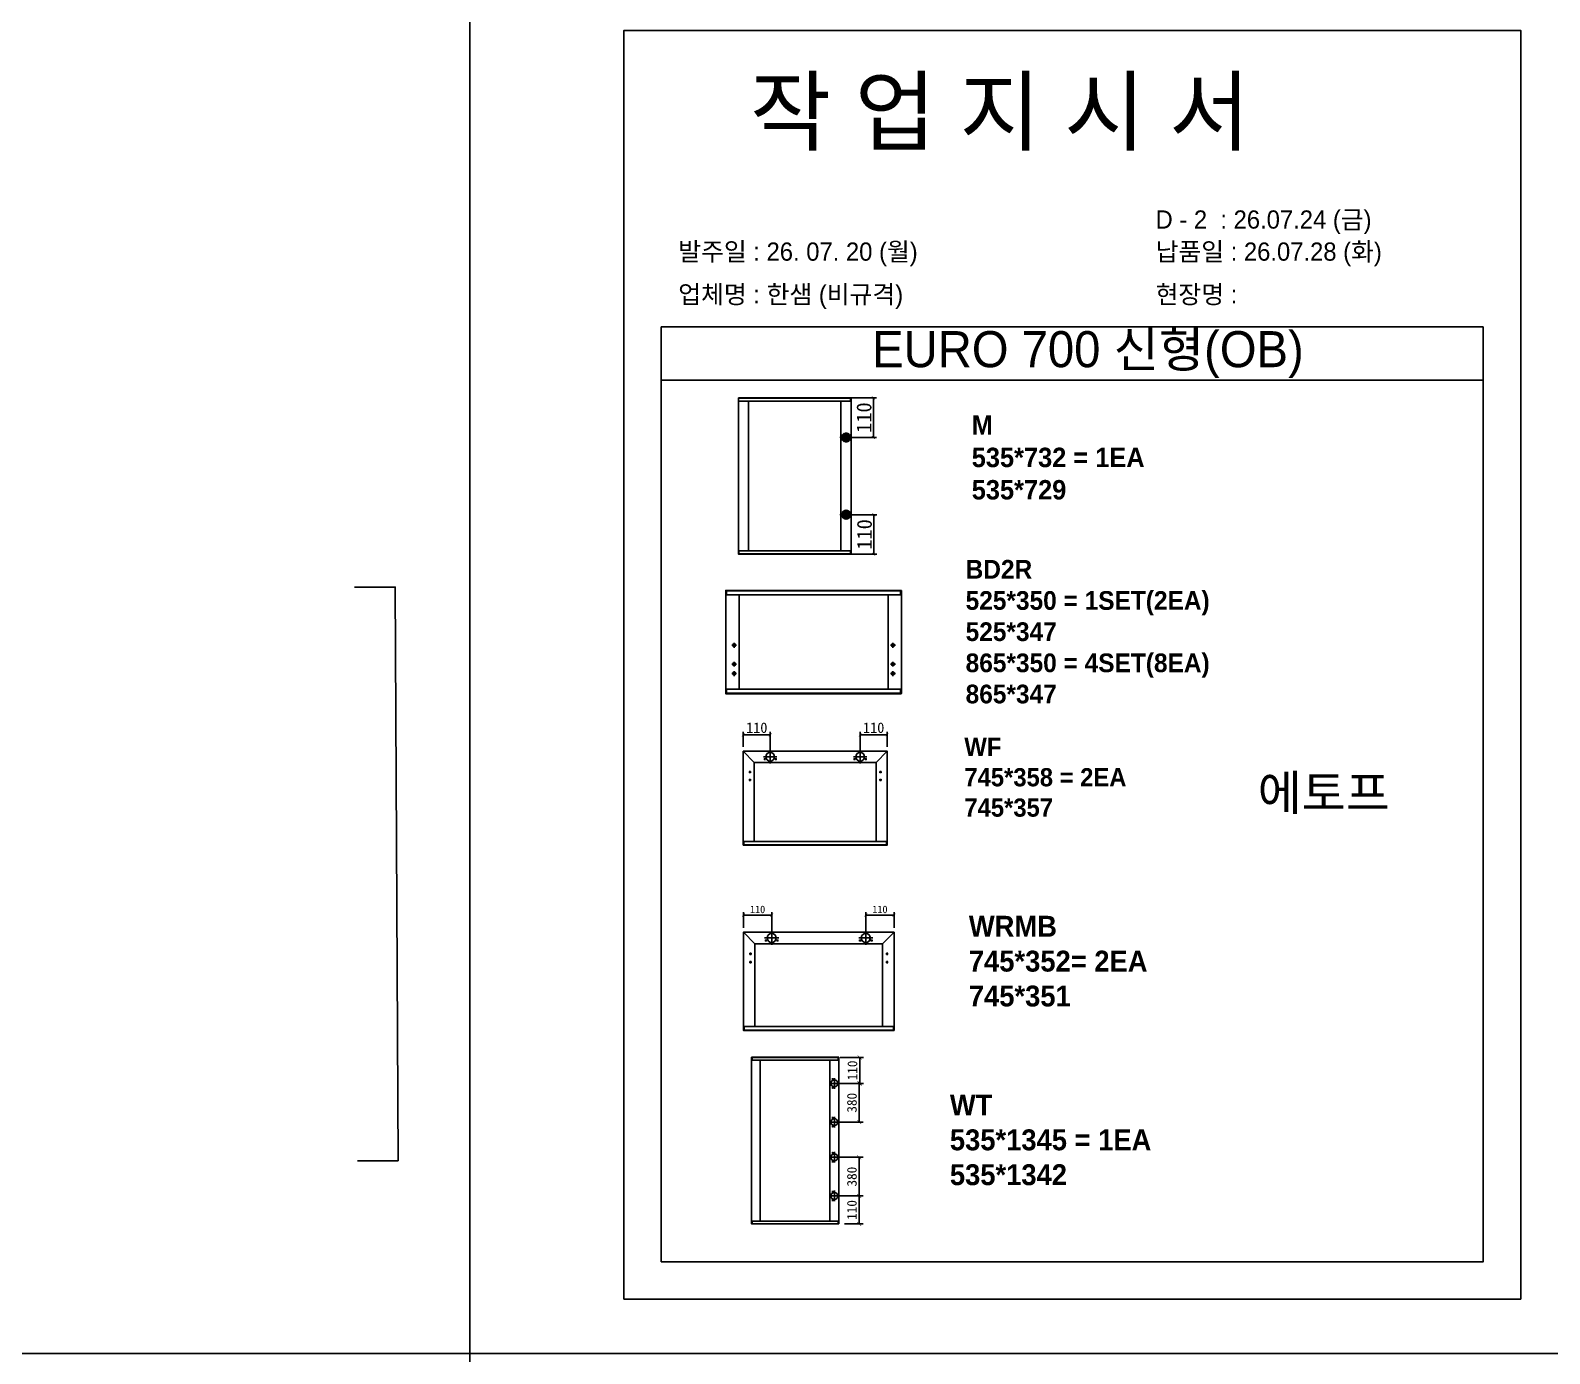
# Model space of a CAD drawing. Header units: millimetres. Extents: x -44117 to 256353, y -2095463 to 65325.
# Drawn here: x 108829 to 113917, y -1136559 to -1132130 of the extents above; entities that cross this region are included whole.
import ezdxf

# ---------------------------------------------------------------- set-up
doc = ezdxf.new("R2010")
doc.units = ezdxf.units.MM
doc.header["$LTSCALE"] = 10
doc.layers.add('Layer1', color=7, linetype='Continuous', lineweight=70)
doc.styles.add('MtX_Gulim', font='')
doc.styles.get('MtX_Gulim').set_extended_font_data('Gulim', bold=True)
doc.dimstyles.new('ISO-25', dxfattribs={"dimtxt": 2.5, "dimasz": 2.5, "dimexe": 1, "dimexo": 1, "dimtad": 1, "dimtxsty": 'Standard', "dimblk": 'ARCHTICK', "dimcen": 2.5, "dimadec": 0, "dimazin": 0, "dimtfac": 1, "dimtmove": 0, "dimatfit": 3, "dimfxl": 0, "dimarcsym": 0})

# ---------------------------------------------------------------- blocks, each defined once
blk = doc.blocks.new('_ArchTick')
at = {"color": 0, "linetype": 'ByBlock', "const_width": 0.15}
blk.add_lwpolyline([(-0.5, -0.5), (0.5, 0.5)], dxfattribs=at)
blk = doc.blocks.new('*D7927')
at = {"color": 0, "lineweight": -2}
for p, q in [((111575.8930610278, -1133359.407735625), (111662.0806616536, -1133359.407735625)), ((111652.0806616536, -1133492.396734951), (111652.0806616536, -1133359.407735625)), ((111575.8930610278, -1133492.396734951), (111662.0806616536, -1133492.396734951))]:
    blk.add_line(p, q, dxfattribs=at)
at = {"layer": 'Defpoints', "color": 0}
for p in [(111560.8930610278, -1133359.407735625), (111652.0806616536, -1133359.407735625), (111560.8930610278, -1133492.396734951)]:
    blk.add_point(p, dxfattribs=at)
at = {"color": 0, "lineweight": -2, "xscale": 10, "yscale": 10, "zscale": 10}
for p, rotation in [((111652.0806616536, -1133359.407735625), 90), ((111652.0806616536, -1133492.396734951), 270)]:
    blk.add_blockref('_ArchTick', p, dxfattribs=dict(at, rotation=rotation))
at = {"color": 0, "insert": (111620.8306616536, -1133425.902235288), "char_height": 25, "attachment_point": 5, "rotation": 90}
blk.add_mtext('{\\H2x;110}', dxfattribs=at)
blk = doc.blocks.new('*D7928')
at = {"color": 0, "lineweight": -2}
for p, q in [((111575.8930610278, -1133750.967238272), (111663.5391345332, -1133750.967238272)), ((111653.5391345332, -1133750.967238272), (111653.5391345332, -1133883.124007811)), ((111575.8930610278, -1133883.124007811), (111663.5391345332, -1133883.124007811))]:
    blk.add_line(p, q, dxfattribs=at)
at = {"layer": 'Defpoints', "color": 0}
for p in [(111560.8930610278, -1133750.967238272), (111560.8930610278, -1133883.124007811), (111653.5391345332, -1133883.124007811)]:
    blk.add_point(p, dxfattribs=at)
at = {"color": 0, "lineweight": -2, "xscale": 10, "yscale": 10, "zscale": 10}
for p, rotation in [((111653.5391345332, -1133750.967238272), 90), ((111653.5391345332, -1133883.124007811), 270)]:
    blk.add_blockref('_ArchTick', p, dxfattribs=dict(at, rotation=rotation))
at = {"color": 0, "insert": (111622.2891345332, -1133817.045623042), "char_height": 25, "attachment_point": 5, "rotation": 90}
blk.add_mtext('{\\H2x;110}', dxfattribs=at)
blk = doc.blocks.new('*D7929')
at = {"color": 0, "lineweight": -2}
for p, q in [((111217.123904873, -1135133.995645068), (111217.123904873, -1135081.102502642)), ((111217.123904873, -1135091.102502642), (111311.495577143, -1135091.102502642)), ((111311.495577143, -1135152.610238143), (111311.495577143, -1135081.102502642))]:
    blk.add_line(p, q, dxfattribs=at)
at = {"layer": 'Defpoints', "color": 0}
for p in [(111311.495577143, -1135091.102502642), (111217.123904873, -1135148.995645068), (111311.495577143, -1135167.610238143)]:
    blk.add_point(p, dxfattribs=at)
at = {"color": 0, "lineweight": -2, "xscale": 10, "yscale": 10, "zscale": 10, "rotation": 180}
blk.add_blockref('_ArchTick', (111217.123904873, -1135091.102502642), dxfattribs=at)
at = {"color": 0, "lineweight": -2, "xscale": 10, "yscale": 10, "zscale": 10}
blk.add_blockref('_ArchTick', (111311.495577143, -1135091.102502642), dxfattribs=at)
at = {"color": 0, "insert": (111264.309741008, -1135072.352502642), "char_height": 25, "attachment_point": 5}
blk.add_mtext('110', dxfattribs=at)
blk = doc.blocks.new('*D7930')
at = {"color": 0, "lineweight": -2}
for p, q in [((111626.77420429, -1135152.610238143), (111626.77420429, -1135081.102502642)), ((111626.77420429, -1135091.102502642), (111721.145862211, -1135091.102502642)), ((111721.145862211, -1135133.995645068), (111721.145862211, -1135081.102502642))]:
    blk.add_line(p, q, dxfattribs=at)
at = {"layer": 'Defpoints', "color": 0}
for p in [(111721.145862211, -1135091.102502642), (111721.145862211, -1135148.995645068), (111626.77420429, -1135167.610238143)]:
    blk.add_point(p, dxfattribs=at)
at = {"color": 0, "lineweight": -2, "xscale": 10, "yscale": 10, "zscale": 10, "rotation": 180}
blk.add_blockref('_ArchTick', (111626.77420429, -1135091.102502642), dxfattribs=at)
at = {"color": 0, "lineweight": -2, "xscale": 10, "yscale": 10, "zscale": 10}
blk.add_blockref('_ArchTick', (111721.145862211, -1135091.102502642), dxfattribs=at)
at = {"color": 0, "insert": (111673.9600332505, -1135072.352502642), "char_height": 25, "attachment_point": 5}
blk.add_mtext('110', dxfattribs=at)
blk = doc.blocks.new('*D7931')
at = {"color": 0, "lineweight": -2}
for p, q in [((111216.486563866, -1134528.323029673), (111216.486563866, -1134478.002321753)), ((111216.486563866, -1134488.002321753), (111306.6649079446, -1134488.002321753)), ((111306.6649079446, -1134546.110498507), (111306.6649079446, -1134478.002321753))]:
    blk.add_line(p, q, dxfattribs=at)
at = {"layer": 'Defpoints', "color": 0}
for p in [(111306.6649079446, -1134488.002321753), (111216.486563866, -1134543.323029673), (111306.6649079446, -1134561.110498507)]:
    blk.add_point(p, dxfattribs=at)
at = {"color": 0, "lineweight": -2, "xscale": 10, "yscale": 10, "zscale": 10, "rotation": 180}
blk.add_blockref('_ArchTick', (111216.486563866, -1134488.002321753), dxfattribs=at)
at = {"color": 0, "lineweight": -2, "xscale": 10, "yscale": 10, "zscale": 10}
blk.add_blockref('_ArchTick', (111306.6649079446, -1134488.002321753), dxfattribs=at)
at = {"color": 0, "insert": (111261.5757359053, -1134464.252321753), "char_height": 25, "attachment_point": 5}
blk.add_mtext('{\\H1.4x;110}', dxfattribs=at)
blk = doc.blocks.new('*D7932')
at = {"color": 0, "lineweight": -2}
for p, q in [((111607.9343867573, -1134546.110498507), (111607.9343867573, -1134478.002321753)), ((111607.9343867573, -1134488.002321753), (111698.1127171244, -1134488.002321753)), ((111698.1127171244, -1134528.323029673), (111698.1127171244, -1134478.002321753))]:
    blk.add_line(p, q, dxfattribs=at)
at = {"layer": 'Defpoints', "color": 0}
for p in [(111698.1127171244, -1134488.002321753), (111698.1127171244, -1134543.323029673), (111607.9343867573, -1134561.110498507)]:
    blk.add_point(p, dxfattribs=at)
at = {"color": 0, "lineweight": -2, "xscale": 10, "yscale": 10, "zscale": 10, "rotation": 180}
blk.add_blockref('_ArchTick', (111607.9343867573, -1134488.002321753), dxfattribs=at)
at = {"color": 0, "lineweight": -2, "xscale": 10, "yscale": 10, "zscale": 10}
blk.add_blockref('_ArchTick', (111698.1127171244, -1134488.002321753), dxfattribs=at)
at = {"color": 0, "insert": (111653.0235519408, -1134464.252321753), "char_height": 25, "attachment_point": 5}
blk.add_mtext('{\\H1.4x;110}', dxfattribs=at)
blk = doc.blocks.new('*D7933')
at = {"color": 0, "lineweight": -2}
for p, q in [((111541.0009663483, -1135567.963252957), (111619.3876030323, -1135567.963252957)), ((111606.3876030323, -1135654.792655786), (111606.3876030323, -1135567.963252957)), ((111541.0009663483, -1135654.792655786), (111619.3876030323, -1135654.792655786))]:
    blk.add_line(p, q, dxfattribs=at)
at = {"layer": 'Defpoints', "color": 0}
for p in [(111521.5009663483, -1135567.963252957), (111606.3876030323, -1135567.963252957), (111521.5009663483, -1135654.792655786)]:
    blk.add_point(p, dxfattribs=at)
at = {"color": 0, "lineweight": -2, "xscale": 13, "yscale": 13, "zscale": 13}
for p, rotation in [((111606.3876030323, -1135567.963252957), 90), ((111606.3876030323, -1135654.792655786), 270)]:
    blk.add_blockref('_ArchTick', p, dxfattribs=dict(at, rotation=rotation))
at = {"color": 0, "insert": (111582.0126030323, -1135611.377954372), "char_height": 32.5, "attachment_point": 5, "rotation": 90}
blk.add_mtext('110', dxfattribs=at)
blk = doc.blocks.new('*D7934')
at = {"color": 0, "lineweight": -2}
for p, q in [((111541.0009663482, -1136031.609477337), (111617.6233527826, -1136031.609477337)), ((111604.6233527826, -1136125.294121283), (111604.6233527826, -1136031.609477337)), ((111555.3338879537, -1136125.294121283), (111617.6233527826, -1136125.294121283))]:
    blk.add_line(p, q, dxfattribs=at)
at = {"layer": 'Defpoints', "color": 0}
for p in [(111521.5009663482, -1136031.609477337), (111604.6233527826, -1136031.609477337), (111535.8338879537, -1136125.294121283)]:
    blk.add_point(p, dxfattribs=at)
at = {"color": 0, "lineweight": -2, "xscale": 13, "yscale": 13, "zscale": 13}
for p, rotation in [((111604.6233527826, -1136031.609477337), 90), ((111604.6233527826, -1136125.294121283), 270)]:
    blk.add_blockref('_ArchTick', p, dxfattribs=dict(at, rotation=rotation))
at = {"color": 0, "insert": (111580.2483527826, -1136078.45179931), "char_height": 32.5, "attachment_point": 5, "rotation": 90}
blk.add_mtext('110', dxfattribs=at)
blk = doc.blocks.new('*D7935')
at = {"color": 0, "lineweight": -2}
for p, q in [((111541.0009663482, -1135902.076691059), (111617.6233527826, -1135902.076691059)), ((111604.6233527826, -1136031.609477337), (111604.6233527826, -1135902.076691059)), ((111541.0009663482, -1136031.609477337), (111617.6233527826, -1136031.609477337))]:
    blk.add_line(p, q, dxfattribs=at)
at = {"layer": 'Defpoints', "color": 0}
for p in [(111521.5009663482, -1135902.076691059), (111604.6233527826, -1135902.076691059), (111521.5009663482, -1136031.609477337)]:
    blk.add_point(p, dxfattribs=at)
at = {"color": 0, "lineweight": -2, "xscale": 13, "yscale": 13, "zscale": 13}
for p, rotation in [((111604.6233527826, -1135902.076691059), 90), ((111604.6233527826, -1136031.609477337), 270)]:
    blk.add_blockref('_ArchTick', p, dxfattribs=dict(at, rotation=rotation))
at = {"color": 0, "insert": (111580.2483527826, -1135966.843084198), "char_height": 32.5, "attachment_point": 5, "rotation": 90}
blk.add_mtext('380', dxfattribs=at)
blk = doc.blocks.new('*D7936')
at = {"color": 0, "lineweight": -2}
for p, q in [((111541.0009663482, -1135654.792655786), (111617.6233527826, -1135654.792655786)), ((111604.6233527826, -1135654.792655786), (111604.6233527826, -1135784.325463804)), ((111541.0009663482, -1135784.325463804), (111617.6233527826, -1135784.325463804))]:
    blk.add_line(p, q, dxfattribs=at)
at = {"layer": 'Defpoints', "color": 0}
for p in [(111521.5009663482, -1135654.792655786), (111521.5009663482, -1135784.325463804), (111604.6233527826, -1135784.325463804)]:
    blk.add_point(p, dxfattribs=at)
at = {"color": 0, "lineweight": -2, "xscale": 13, "yscale": 13, "zscale": 13}
for p, rotation in [((111604.6233527826, -1135654.792655786), 90), ((111604.6233527826, -1135784.325463804), 270)]:
    blk.add_blockref('_ArchTick', p, dxfattribs=dict(at, rotation=rotation))
at = {"color": 0, "insert": (111580.2483527826, -1135719.559059795), "char_height": 32.5, "attachment_point": 5, "rotation": 90}
blk.add_mtext('380', dxfattribs=at)

msp = doc.modelspace()

# ---------------------------------------------------------------- linework, layer by layer
for p, q in [((113694.6115152796, -1133122.117491432), (110941.7304952045, -1133122.117491432)), ((113694.6115152796, -1133300.875999229), (110941.7304952045, -1133300.875999229)), ((111200.1081479814, -1133359.78396857), (111200.1081479814, -1133882.747762395)), ((111577.1653439214, -1133360.461187871), (111200.1081479814, -1133360.461187871)), ((111577.1653439214, -1133370.694723981), (111200.1081479814, -1133370.694723981)), ((111576.7891109762, -1133359.407735625), (111200.4843809266, -1133359.407735625)), ((111233.592880104, -1133369.94225809), (111233.592880104, -1133871.837019455)), ((111543.3043788536, -1133871.837019455), (111543.3043788536, -1133370.694723981)), ((111575.2841791954, -1133370.694723981), (111575.2841791954, -1133359.407735625)), ((111577.1653439214, -1133882.747762395), (111577.1653439214, -1133359.78396857)), ((111577.1653439214, -1133871.837019455), (111200.1081479814, -1133871.837019455)), ((111577.1653439214, -1133882.070555564), (111200.1081479814, -1133882.070555564)), ((111576.7891109762, -1133883.124007811), (111200.4843809266, -1133883.124007811)), ((111201.9893127073, -1133883.124007811), (111201.9893127073, -1133871.837019455)), ((111575.2841791954, -1133871.837019455), (111575.2841791954, -1133883.124007811)), ((111157.6876639536, -1134004.662788695), (111157.6876639536, -1134349.628158704)), ((111745.8091400432, -1134005.552384205), (111157.6876639536, -1134005.552384205)), ((111745.8091400432, -1134018.995160801), (111157.6876639536, -1134018.995160801)), ((111745.3149203155, -1134004.168568968), (111158.1818836815, -1134004.168568968)), ((111160.1587625926, -1134004.168568968), (111160.1587625926, -1134018.995160801)), ((111202.1674394562, -1134018.995160801), (111202.1674394562, -1134335.295786598)), ((111701.3293645407, -1134335.295786598), (111701.3293645407, -1134018.995160801)), ((111743.3380414042, -1134004.168568968), (111743.3380414042, -1134018.995160801)), ((111745.8091400432, -1134349.628158704), (111745.8091400432, -1134004.662788695)), ((111194.0128139474, -1134188.018305459), (111177.7035629298, -1134188.018305459)), ((111185.8581884386, -1134179.863677472), (111185.8581884386, -1134196.17292849)), ((111709.4839900495, -1134188.018305459), (111725.7932410671, -1134188.018305459)), ((111717.6386155582, -1134179.863677472), (111717.6386155582, -1134196.17292849)), ((111194.0128139474, -1134251.278430618), (111177.7035629298, -1134251.278430618)), ((111185.8581884386, -1134243.123802632), (111185.8581884386, -1134259.433053649)), ((111709.4839900495, -1134251.278430618), (111725.7932410671, -1134251.278430618)), ((111717.6386155582, -1134243.123802632), (111717.6386155582, -1134259.433053649)), ((111194.0128139474, -1134282.90849545), (111177.7035629298, -1134282.90849545)), ((111185.8581884386, -1134274.753867464), (111185.8581884386, -1134291.063118481)), ((111709.4839900495, -1134282.90849545), (111725.7932410671, -1134282.90849545)), ((111717.6386155582, -1134274.753867464), (111717.6386155582, -1134291.063118481)), ((111745.8091400432, -1134335.295786598), (111157.6876639536, -1134335.295786598)), ((111745.8091400432, -1134348.738563194), (111157.6876639536, -1134348.738563194)), ((111158.1818836815, -1134350.122378432), (111745.3149203155, -1134350.122378432)), ((111160.1587625926, -1134335.295786598), (111160.1587625926, -1134350.122378432)), ((111743.3380414042, -1134350.122378432), (111743.3380414042, -1134335.295786598)), ((111216.0729018002, -1134543.323029673), (111216.0729018002, -1134856.878875628)), ((111252.8888256656, -1134580.138953539), (111216.1940606141, -1134543.030526421)), ((111698.1127171244, -1134542.909367607), (111216.486563866, -1134542.909367607)), ((111306.6649010889, -1134583.673818759), (111306.6649010889, -1134538.547178254)), ((111607.934393613, -1134583.673818759), (111607.934393613, -1134538.547178254)), ((111661.7104553249, -1134580.138953539), (111698.4052203763, -1134543.030526421)), ((111698.5263791903, -1134856.878875628), (111698.5263791903, -1134543.323029673)), ((111252.8888256656, -1134580.138953539), (111252.8888256656, -1134845.709999848)), ((111661.7104553249, -1134580.138953539), (111252.8888256656, -1134580.138953539)), ((111329.2282281975, -1134561.110498507), (111284.1015876917, -1134561.110498507)), ((111291.3594065358, -1134569.383739825), (111284.7408134813, -1134569.383739825)), ((111288.0501100085, -1134566.074443298), (111288.0501100085, -1134572.693036352)), ((111328.5889924671, -1134569.383739825), (111321.9703994126, -1134569.383739825)), ((111325.2796959399, -1134566.074443298), (111325.2796959399, -1134572.693036352)), ((111585.3710665044, -1134561.110498507), (111630.4977070102, -1134561.110498507)), ((111592.6288990599, -1134569.383739825), (111586.0103060054, -1134569.383739825)), ((111589.3196025327, -1134566.074443298), (111589.3196025327, -1134572.693036352)), ((111629.8584849913, -1134569.383739825), (111623.2398919368, -1134569.383739825)), ((111626.549188464, -1134566.074443298), (111626.549188464, -1134572.693036352)), ((111661.7104553249, -1134844.882675717), (111661.7104553249, -1134580.138953539)), ((111234.6877016216, -1134612.404595935), (111242.9609429397, -1134612.404595935)), ((111234.6877016216, -1134638.878966897), (111242.9609429397, -1134638.878966897)), ((111238.8243222806, -1134608.26797402), (111238.8243222806, -1134616.541215338)), ((111238.8243222806, -1134634.742344981), (111238.8243222806, -1134643.015586298)), ((111679.9115930804, -1134612.404595935), (111671.6383517623, -1134612.404595935)), ((111679.9115930804, -1134638.878966897), (111671.6383517623, -1134638.878966897)), ((111675.7749724213, -1134608.26797402), (111675.7749724213, -1134616.541215338)), ((111675.7749724213, -1134634.742344981), (111675.7749724213, -1134643.015586298)), ((111216.0729018002, -1134844.882675717), (111698.5263791903, -1134844.882675717)), ((111216.0729018002, -1134856.134283909), (111698.1127171244, -1134856.134283909)), ((111216.486563866, -1134857.292537694), (111698.1127171244, -1134857.292537694)), ((111218.1412121297, -1134844.882675717), (111218.1412121297, -1134857.292537694)), ((111696.4580688608, -1134857.292537694), (111696.4580688608, -1134844.882675717)), ((111216.6910073596, -1135148.995645068), (111216.6910073596, -1135477.131960224)), ((111255.2188860521, -1135187.52352376), (111216.8178001057, -1135148.689540301)), ((111721.145862211, -1135148.562747554), (111217.123904873, -1135148.562747554)), ((111311.4955699685, -1135191.222761594), (111311.4955699685, -1135143.997714693)), ((111626.7742114645, -1135191.222761594), (111626.7742114645, -1135143.997714693)), ((111683.0508810318, -1135187.52352376), (111721.4519669782, -1135148.689540301)), ((111721.5787597243, -1135477.131960224), (111721.5787597243, -1135148.995645068)), ((111240.5003777711, -1135216.960554671), (111240.5003777711, -1135225.61850494)), ((111255.2188860521, -1135187.52352376), (111255.2188860521, -1135465.443727362)), ((111683.0508810318, -1135187.52352376), (111255.2188860521, -1135187.52352376)), ((111335.108100593, -1135167.610238143), (111287.8830536931, -1135167.610238143)), ((111295.4783639457, -1135176.268188411), (111288.5520037314, -1135176.268188411)), ((111292.0151838386, -1135172.805008305), (111292.0151838386, -1135179.731368519)), ((111334.4391401516, -1135176.268188411), (111327.5127799373, -1135176.268188411)), ((111330.9759600445, -1135172.805008305), (111330.9759600445, -1135179.731368519)), ((111603.16168084, -1135167.610238143), (111650.38672774, -1135167.610238143)), ((111610.7570054418, -1135176.268188411), (111603.8306452273, -1135176.268188411)), ((111607.2938253346, -1135172.805008305), (111607.2938253346, -1135179.731368519)), ((111649.7177816477, -1135176.268188411), (111642.7914214333, -1135176.268188411)), ((111646.2546015405, -1135172.805008305), (111646.2546015405, -1135179.731368519)), ((111683.0508810318, -1135464.577932335), (111683.0508810318, -1135187.52352376)), ((111697.7694036619, -1135216.960554671), (111697.7694036619, -1135225.61850494)), ((111236.1714026371, -1135221.28953112), (111244.8293529051, -1135221.28953112)), ((111236.1714026371, -1135248.994970663), (111244.8293529051, -1135248.994970663)), ((111240.5003777711, -1135244.665994213), (111240.5003777711, -1135253.323944481)), ((111702.098378796, -1135221.28953112), (111693.440428528, -1135221.28953112)), ((111702.098378796, -1135248.994970663), (111693.440428528, -1135248.994970663)), ((111697.7694036619, -1135244.665994213), (111697.7694036619, -1135253.323944481)), ((111216.6910073596, -1135464.577932335), (111721.5787597243, -1135464.577932335)), ((111218.8554949266, -1135464.577932335), (111218.8554949266, -1135477.564857737)), ((111719.4142721574, -1135477.564857737), (111719.4142721574, -1135464.577932335)), ((111216.6910073596, -1135476.3527447), (111721.145862211, -1135476.3527447)), ((111217.123904873, -1135477.564857737), (111721.145862211, -1135477.564857737)), ((111244.0712170185, -1135567.372976895), (111244.0712170185, -1136125.062228076)), ((111535.9299367625, -1135567.963252957), (111244.0712170185, -1135567.963252957)), ((111535.6020056168, -1135567.045045749), (111244.3991481643, -1135567.045045749)), ((111245.7108727475, -1135567.045045749), (111245.7108727475, -1135576.882980122)), ((111534.2902810337, -1135576.882980122), (111534.2902810337, -1135567.045045749)), ((111535.9299367625, -1136125.062228076), (111535.9299367625, -1135567.372976895)), ((111535.9299367625, -1135576.882980122), (111244.0712170185, -1135576.882980122)), ((111273.2570889929, -1135576.227117831), (111273.2570889929, -1136115.552235718)), ((111506.4161336424, -1136115.552235718), (111506.4161336424, -1135576.882980122)), ((111503.6138645978, -1135654.792655786), (111539.3880680987, -1135654.792655786)), ((111518.2216548904, -1135640.035752731), (111512.974756558, -1135640.035752731)), ((111518.2216548904, -1135669.549555851), (111512.974756558, -1135669.549555851)), ((111515.5982057242, -1135637.412303565), (111515.5982057242, -1135642.659201898)), ((111515.5982057242, -1135666.926106685), (111515.5982057242, -1135672.173005018)), ((111521.5009663482, -1135672.679762971), (111521.5009663482, -1135636.90555947)), ((111518.2216548904, -1135769.568555314), (111512.974756558, -1135769.568555314)), ((111515.5982057242, -1135766.945106148), (111515.5982057242, -1135772.19200448)), ((111521.5009663482, -1135766.438362053), (111521.5009663482, -1135802.212565554)), ((111503.6138645978, -1135784.325469239), (111539.3880680987, -1135784.325469239)), ((111518.2216548904, -1135799.082358434), (111512.974756558, -1135799.082358434)), ((111515.5982057242, -1135796.458909268), (111515.5982057242, -1135801.7058076)), ((111503.6138645978, -1135902.076691059), (111539.3880680987, -1135902.076691059)), ((111518.2216548904, -1135887.319777134), (111512.974756558, -1135887.319777134)), ((111518.2216548904, -1135916.833580254), (111512.974756558, -1135916.833580254)), ((111515.5982057242, -1135884.696327968), (111515.5982057242, -1135889.9432263)), ((111515.5982057242, -1135914.210131088), (111515.5982057242, -1135919.457029421)), ((111521.5009663482, -1135884.189583874), (111521.5009663482, -1135919.963787374)), ((111503.6138645978, -1136031.609482772), (111539.3880680987, -1136031.609482772)), ((111518.2216548904, -1136016.852563412), (111512.974756558, -1136016.852563412)), ((111515.5982057242, -1136014.229114246), (111515.5982057242, -1136019.476012578)), ((111521.5009663482, -1136013.722375587), (111521.5009663482, -1136049.496579087)), ((111518.2216548904, -1136046.366366533), (111512.974756558, -1136046.366366533)), ((111515.5982057242, -1136043.742917367), (111515.5982057242, -1136048.989815699)), ((111535.9299367625, -1136115.552235718), (111244.0712170185, -1136115.552235718)), ((111535.9299367625, -1136124.471962883), (111244.0712170185, -1136124.471962883)), ((111535.6020056168, -1136125.390170092), (111244.3991481643, -1136125.390170092)), ((111245.7108727475, -1136125.390170092), (111245.7108727475, -1136115.552235718)), ((111534.2902810337, -1136115.552235718), (111534.2902810337, -1136125.390170092))]:
    msp.add_line(p, q)
at = {"color": 1}
for p, q in [((103741.6711066515, -1136559.258940849), (196010.8179705711, -1136559.258940849)), ((104196.7372060149, -1136559.258940849), (196465.8840699345, -1136559.258940849))]:
    msp.add_line(p, q, dxfattribs=at)
for p in [(110300.4966922844, 21924.93660311533), (110300.4966922844, 14161.07811343895), (110300.4966922844, 18584.38996922089), (110300.4966922844, 10820.53147954452), (110300.4966922844, 18627.87120828997), (110300.4966922844, 10864.01271861359), (110300.4966922844, 15287.32457439553), (110300.4966922844, 7523.466084719155), (110300.4966922844, 3746.751151440185), (110300.4966922844, 21924.93660311533), (110300.4966922844, 14161.07811343895), (110300.4966922844, 18584.38996922089), (110300.4966922844, 10820.53147954452), (110300.4966922844, 18627.87120828997), (110300.4966922844, 10864.01271861359), (110300.4966922844, 15287.32457439553), (110300.4966922844, 7523.466084719155), (110300.4966922844, 3746.751151440185), (110300.4966922844, 21924.93660311533), (110300.4966922844, 14161.07811343895), (110300.4966922844, 18584.38996922089), (110300.4966922844, 10820.53147954452), (110300.4966922844, 18627.87120828997), (110300.4966922844, 10864.01271861359), (110300.4966922844, 15287.32457439553), (110300.4966922844, 7523.466084719155), (110300.4966922844, 3746.751151440185), (110300.4966922844, 21924.93660311533), (110300.4966922844, 14161.07811343895), (110300.4966922844, 18584.38996922089), (110300.4966922844, 10820.53147954452), (110300.4966922844, 18627.87120828997), (110300.4966922844, 10864.01271861359), (110300.4966922844, 15287.32457439553), (110300.4966922844, 7523.466084719155), (110300.4966922844, 3746.751151440185), (110300.4966922844, 21924.93660311533), (110300.4966922844, 14161.07811343895), (110300.4966922844, 18584.38996922089), (110300.4966922844, 10820.53147954452), (110300.4966922844, 18627.87120828997), (110300.4966922844, 10864.01271861359), (110300.4966922844, 15287.32457439553), (110300.4966922844, 7523.466084719155), (110300.4966922844, 3746.751151440185), (110300.4966922844, 21924.93660311533), (110300.4966922844, 14161.07811343895), (110300.4966922844, 18584.38996922089), (110300.4966922844, 10820.53147954452), (110300.4966922844, 18627.87120828997), (110300.4966922844, 10864.01271861359), (110300.4966922844, 15287.32457439553), (110300.4966922844, 7523.466084719155), (110300.4966922844, 3746.751151440185), (110300.4966922844, 21924.93660311533), (110300.4966922844, 14161.07811343895), (110300.4966922844, 18584.38996922089), (110300.4966922844, 10820.53147954452), (110300.4966922844, 18627.87120828997), (110300.4966922844, 10864.01271861359), (110300.4966922844, 15287.32457439553), (110300.4966922844, 7523.466084719155), (110300.4966922844, 3746.751151440185), (110300.4966922844, 21924.93660311533), (110300.4966922844, 14161.07811343895), (110300.4966922844, 18584.38996922089), (110300.4966922844, 10820.53147954452), (110300.4966922844, 18627.87120828997), (110300.4966922844, 10864.01271861359), (110300.4966922844, 15287.32457439553), (110300.4966922844, 7523.466084719155), (110300.4966922844, 3746.751151440185), (110300.4966922844, 21924.93660311533), (110300.4966922844, 14161.07811343895), (110300.4966922844, 18584.38996922089), (110300.4966922844, 10820.53147954452), (110300.4966922844, 18627.87120828997), (110300.4966922844, 10864.01271861359), (110300.4966922844, 15287.32457439553), (110300.4966922844, 7523.466084719155), (110300.4966922844, 3746.751151440185), (110300.4966922844, 21924.93660311533), (110300.4966922844, 14161.07811343895), (110300.4966922844, 18584.38996922089), (110300.4966922844, 10820.53147954452), (110300.4966922844, 18627.87120828997), (110300.4966922844, 10864.01271861359), (110300.4966922844, 15287.32457439553), (110300.4966922844, 7523.466084719155), (110300.4966922844, 3746.751151440185), (110300.4966922844, 12702.87181973182), (110300.4966922844, 4939.013330055444), (110300.4966922844, 9362.325185837384), (110300.4966922844, 1598.466696161006), (110300.4966922844, 9405.806424906463), (110300.4966922844, 1641.947935230084), (110300.4966922844, 6065.259791012024), (110300.4966922844, -1698.598698664355), (110300.4966922844, -5475.313631943325), (110300.4966922844, 12702.87181973182), (110300.4966922844, 4939.013330055444), (110300.4966922844, 9362.325185837384), (110300.4966922844, 1598.466696161006), (110300.4966922844, 9405.806424906463), (110300.4966922844, 1641.947935230084), (110300.4966922844, 6065.259791012024), (110300.4966922844, -1698.598698664355), (110300.4966922844, -5475.313631943325), (110300.4966922844, 12702.87181973182), (110300.4966922844, 4939.013330055444), (110300.4966922844, 9362.325185837384), (110300.4966922844, 1598.466696161006), (110300.4966922844, 9405.806424906463), (110300.4966922844, 1641.947935230084), (110300.4966922844, 6065.259791012024), (110300.4966922844, -1698.598698664355), (110300.4966922844, -5475.313631943325), (110300.4966922844, 12702.87181973182), (110300.4966922844, 4939.013330055444), (110300.4966922844, 9362.325185837384), (110300.4966922844, 1598.466696161006), (110300.4966922844, 9405.806424906463), (110300.4966922844, 1641.947935230084), (110300.4966922844, 6065.259791012024), (110300.4966922844, -1698.598698664355), (110300.4966922844, -5475.313631943325), (110300.4966922844, 12702.87181973182), (110300.4966922844, 4939.013330055444), (110300.4966922844, 9362.325185837384), (110300.4966922844, 1598.466696161006), (110300.4966922844, 9405.806424906463), (110300.4966922844, 1641.947935230084), (110300.4966922844, 6065.259791012024), (110300.4966922844, -1698.598698664355), (110300.4966922844, -5475.313631943325)]:
    msp.add_xline(p, (0, 1), dxfattribs=at)
msp.add_lwpolyline([(110816.5995397465, -1136377.006524964), (113819.7424707375, -1136377.006524964), (113819.7424707375, -1132129.704379705), (110816.5995397465, -1132129.704379705)], close=True)
for points in [[(110941.7304952045, -1133122.117491432), (110941.7304952045, -1136251.875569506), (113694.6115152796, -1136251.875569506), (113694.6115152796, -1133122.117491432)], [(109914.5501624637, -1133993.084679689), (110051.0073369575, -1133993.084679689), (110060.7306765284, -1135913.383308312), (109924.2735020346, -1135913.383308312)]]:
    msp.add_lwpolyline(points)
for centre, radius in [((111185.8581884386, -1134188.018305459), 4.942197278064082), ((111717.6386155582, -1134188.018305459), 4.942197278064082), ((111185.8581884386, -1134251.278430618), 4.942197278064082), ((111717.6386155582, -1134251.278430618), 4.942197278064082), ((111185.8581884386, -1134282.90849545), 4.942197278064082), ((111717.6386155582, -1134282.90849545), 4.942197278064082), ((111306.6649010889, -1134561.110498507), 14.47817230664413), ((111607.934393613, -1134561.110498507), 14.47817230664413), ((111288.0501100085, -1134569.383739825), 1.323718610893178), ((111325.2796959399, -1134569.383739825), 1.323718610893178), ((111589.3196025327, -1134569.383739825), 1.323718610893178), ((111626.549188464, -1134569.383739825), 1.323718610893178), ((111238.8243222806, -1134612.404594679), 1.240986197712354), ((111238.8243222806, -1134638.87896564), 1.240986197712354), ((111675.7749724213, -1134612.404594679), 1.240986197712354), ((111675.7749724213, -1134638.87896564), 1.240986197712354), ((111311.4955699685, -1135167.610238143), 15.15141296896446), ((111626.7742114645, -1135167.610238143), 15.15141296896446), ((111292.0151838386, -1135176.268188411), 1.385272042876751), ((111330.9759600445, -1135176.268188411), 1.385272042876751), ((111607.2938253346, -1135176.268188411), 1.385272042876751), ((111646.2546015405, -1135176.268188411), 1.385272042876751), ((111240.5003777711, -1135221.289529805), 1.298692540196954), ((111240.5003777711, -1135248.994969347), 1.298692540196954), ((111697.7694036619, -1135221.289529805), 1.298692540196954), ((111697.7694036619, -1135248.994969347), 1.298692540196954), ((111521.5009663482, -1135654.792655786), 11.47759010229194), ((111515.5982057242, -1135640.035752731), 1.049379666495264), ((111515.5982057242, -1135669.549555851), 1.049379666495264), ((111521.5009663482, -1135784.325469239), 11.47759010229194), ((111515.5982057242, -1135769.568555314), 1.049379666495264), ((111515.5982057242, -1135799.082358434), 1.049379666495264), ((111521.5009663482, -1135902.076691059), 11.47759010229194), ((111515.5982057242, -1135887.319777134), 1.049379666495264), ((111515.5982057242, -1135916.833580254), 1.049379666495264), ((111521.5009663482, -1136031.609482772), 11.47759010229194), ((111515.5982057242, -1136016.852563412), 1.049379666495264), ((111515.5982057242, -1136046.366366533), 1.049379666495264)]:
    msp.add_circle(centre, radius)
for centre, radius, start, end in [((111576.7891109762, -1133359.78396857), 0.3762329451979292, 0, 90), ((111200.4843809266, -1133882.747774866), 0.3762329451979295, 180, 270), ((111576.7891109762, -1133882.747774866), 0.3762329451979292, 270, 0), ((111158.1818836815, -1134004.662788695), 0.4942197278064082, 90, 180), ((111745.3149203155, -1134004.662788695), 0.494219727806408, 0, 90), ((111158.1818836815, -1134349.628158704), 0.4942197278064082, 180, 270), ((111745.3149203155, -1134349.628158704), 0.494219727806408, 270, 0), ((111216.486563866, -1134543.323029673), 0.4136620659041181, 90, 180), ((111698.1127171244, -1134543.323029673), 0.413662065904118, 0, 90), ((111216.486563866, -1134856.878875628), 0.4136620659041181, 180, 270), ((111698.1127171244, -1134856.878875628), 0.413662065904118, 270, 0), ((111217.123904873, -1135148.995645068), 0.4328975133989847, 90, 180), ((111721.145862211, -1135148.995645068), 0.4328975133989845, 0, 90), ((111217.123904873, -1135477.131960224), 0.4328975133989847, 180, 270), ((111721.145862211, -1135477.131960224), 0.4328975133989845, 270, 0), ((111244.3991481643, -1135567.372976895), 0.3279311457797698, 90, 180), ((111535.6020056168, -1135567.372976895), 0.3279311457797697, 0, 90), ((111244.3991481643, -1136125.062238946), 0.3279311457797698, 180, 270), ((111535.6020056168, -1136125.062238946), 0.3279311457797697, 270, 0)]:
    msp.add_arc(centre, radius, start, end)
at = {"layer": 'Layer1'}
for p, q in [((111560.8930610278, -1133478.530242755), (111560.8930610278, -1133506.263227147)), ((111560.8930610278, -1133764.833730468), (111560.8930610278, -1133737.100746076))]:
    msp.add_line(p, q, dxfattribs=at)
for points in [[(111574.7595532236, -1133492.396734951), (111547.0265688319, -1133492.396734951)], [(111574.7595532236, -1133750.967238272), (111547.0265688319, -1133750.967238272)]]:
    msp.add_lwpolyline(points, close=True, dxfattribs=at)
for centre in [(111560.8930610278, -1133492.396734951), (111560.8930610278, -1133750.967238272)]:
    msp.add_circle(centre, 9.244328130579406, dxfattribs=at)

# ---------------------------------------------------------------- texts
at = {"linetype": 'Continuous', "style": 'MtX_Gulim'}
msp.add_text('에토프', height=117.5915742963859, dxfattribs=at).set_placement((112939.0384422736, -1134740.774636324))
at = {"attachment_point": 1}
for s, width, gutter_width, heights, insert, char_height in [('{\\fGulim|b0|i0|c129|p50;작 업 지 시 서}', 5121.296951961584, 19.35591821078906, [-241.3226809470841], (111238.8058830704, -1132292.481364968), 216.7862839608375), ('{\\fGulim|b0|i0|c129|p50;\\C1;D - 2  : 26.07.24 (금)}', 5874.432147175323, 22.20238920767984, [62.32695565935605], (112597.0807176096, -1132732.31748393), 60.92335598587348), ('\\pt11;{\\fGulim|b0|i0|c129|p50;발주일 : 26. 07. 20 (월)}', 5874.432147175323, 22.20238920767984, [61.2859131100375], (110998.5478011892, -1132839.715985681), 60.92335598587348), ('{\\fGulim|b0|i0|c129|p50;납품일 : 26.07.28 (화)}', 5874.432147175323, 22.20238920767984, [62.32695565935605], (112597.0807176096, -1132839.715985681), 60.92335598587348), ('{\\fGulim|b0|i0|c129|p50;업체명 : 한샘 (비규격)}', 5874.432147175323, 22.20238920767984, [64.14321788595585], (110998.5478011892, -1132982.976774087), 60.92335598587348), ('{\\fGulim|b0|i0|c129|p50;현장명 : }', 5874.432147175323, 22.20238920767984, [-67.9810550148628], (112597.0807176096, -1132982.976774087), 60.92335598587348), ('{\\fGulim|b0|i0|c129|p50;EURO 700 신형(OB)}', 2854.900365245303, 10.79008276379565, [-152.0668921065422], (111647.9156877649, -1133136.412221445), 120.8489269545113), ('{\\f굴림|b1|i0|c129|p50;M\\P535*732 = 1EA\\P\\C1;535*729}', 24729.76360464521, 318.0466706449355, [3896.04217938072], (111981.3707312878, -1133418.282678475), 65), ('{\\f굴림|b1|i0|c129|p50;BD2R\\P525*350 = 1SET(2EA)\\P\\C1;525*347\\P\\C256;865*350 = 4SET(8EA)\\P\\C1;865*347}', 18932.62952754123, 243.4903901247735, [-496.2566046352526], (111960.9728670788, -1133902.425149988), 62.61181460351318), ('{\\f굴림|b1|i0|c129|p50;WF\\P745*358 = 2EA\\P\\C1;745*357}', 12604.77789032171, 162.1086115632213, [-266.0966492063492], (111956.7513855254, -1134497.796116357), 60.9234), ('{\\f굴림|b1|i0|c129|p50;WRMB\\P745*352= 2EA\\P\\C1;745*351}', 29239.48673065499, 376.0457056817471, [-305.7407407407407], (111971.8152751062, -1135093.742696716), 70), ('{\\f굴림|b1|i0|c129|p50;WT\\P535*1345 = 1EA\\P\\C1;535*1342}', 16827.0859124774, 216.4112337133081, [-305.7407407407407], (111908.2432579379, -1135691.980251257), 70)]:
    msp.add_mtext_dynamic_manual_height_columns(s, width=width, gutter_width=gutter_width, heights=heights, dxfattribs=dict(at, insert=insert, char_height=char_height))

# ---------------------------------------------------------------- dimensions: what is measured, and where the dimension line sits
for base, p1, p2, text, override, picture, middle in [((111652.0806616536, -1133359.407735625), (111560.8930610278, -1133492.396734951), (111560.8930610278, -1133359.407735625), '{\\H2x;110}', {"dimscale": 10, "dimasz": 1, "dimexo": 1.5, "dimtxsty": 'Standard'}, '*D7927', (111620.8306616536, -1133425.902235288)), ((111653.5391345332, -1133883.124007811), (111560.8930610278, -1133750.967238272), (111560.8930610278, -1133883.124007811), '{\\H2x;110}', {"dimscale": 10, "dimasz": 1, "dimexo": 1.5, "dimtxsty": 'Standard'}, '*D7928', (111622.2891345332, -1133817.045623042)), ((111604.6233527826, -1135784.325463804), (111521.5009663482, -1135654.792655786), (111521.5009663482, -1135784.325463804), '380', {"dimscale": 13, "dimasz": 1, "dimexo": 1.5, "dimtxsty": 'Standard'}, '*D7936', (111580.2483527826, -1135719.559059795)), ((111604.6233527826, -1135902.076691059), (111521.5009663482, -1136031.609477337), (111521.5009663482, -1135902.076691059), '380', {"dimscale": 13, "dimasz": 1, "dimexo": 1.5, "dimtxsty": 'Standard'}, '*D7935', (111580.2483527826, -1135966.843084198)), ((111604.6233527826, -1136031.609477337), (111535.8338879537, -1136125.294121283), (111521.5009663482, -1136031.609477337), '110', {"dimscale": 13, "dimasz": 1, "dimexo": 1.5}, '*D7934', (111580.2483527826, -1136078.45179931))]:
    dim = msp.add_linear_dim(base=base, p1=p1, p2=p2, angle=90, text=text, dimstyle='ISO-25', override=override)
    dim.commit()
    dim.dimension.update_dxf_attribs({"geometry": picture, "text_midpoint": middle})
for base, p1, p2, text, picture, middle in [((111306.6649079446, -1134488.002321753), (111216.486563866, -1134543.323029673), (111306.6649079446, -1134561.110498507), '{\\H1.4x;110}', '*D7931', (111261.5757359053, -1134464.252321753)), ((111698.1127171244, -1134488.002321753), (111607.9343867573, -1134561.110498507), (111698.1127171244, -1134543.323029673), '{\\H1.4x;110}', '*D7932', (111653.0235519408, -1134464.252321753)), ((111311.495577143, -1135091.102502642), (111217.123904873, -1135148.995645068), (111311.495577143, -1135167.610238143), '110', '*D7929', (111264.309741008, -1135072.352502642)), ((111721.145862211, -1135091.102502642), (111626.77420429, -1135167.610238143), (111721.145862211, -1135148.995645068), '110', '*D7930', (111673.9600332505, -1135072.352502642))]:
    dim = msp.add_linear_dim(base=base, p1=p1, p2=p2, text=text, dimstyle='ISO-25', override={"dimscale": 10, "dimasz": 1, "dimexo": 1.5, "dimtxsty": 'Standard'})
    dim.commit()
    dim.dimension.update_dxf_attribs({"geometry": picture, "text_midpoint": middle})
dim = msp.add_linear_dim(base=(111606.3876030323, -1135567.963252957), p1=(111521.5009663482, -1135654.792655786), p2=(111521.5009663482, -1135567.963252957), angle=90, text='110', dimstyle='ISO-25', override={"dimscale": 13, "dimasz": 1, "dimexo": 1.5})
dim.commit()
dim.dimension.update_dxf_attribs({"geometry": '*D7933', "text_midpoint": (111606.3876030323, -1135611.377954372), "dimtype": 160, "insert": (-1.455191522836685e-11, 0)})

doc.saveas('drawing.dxf')
